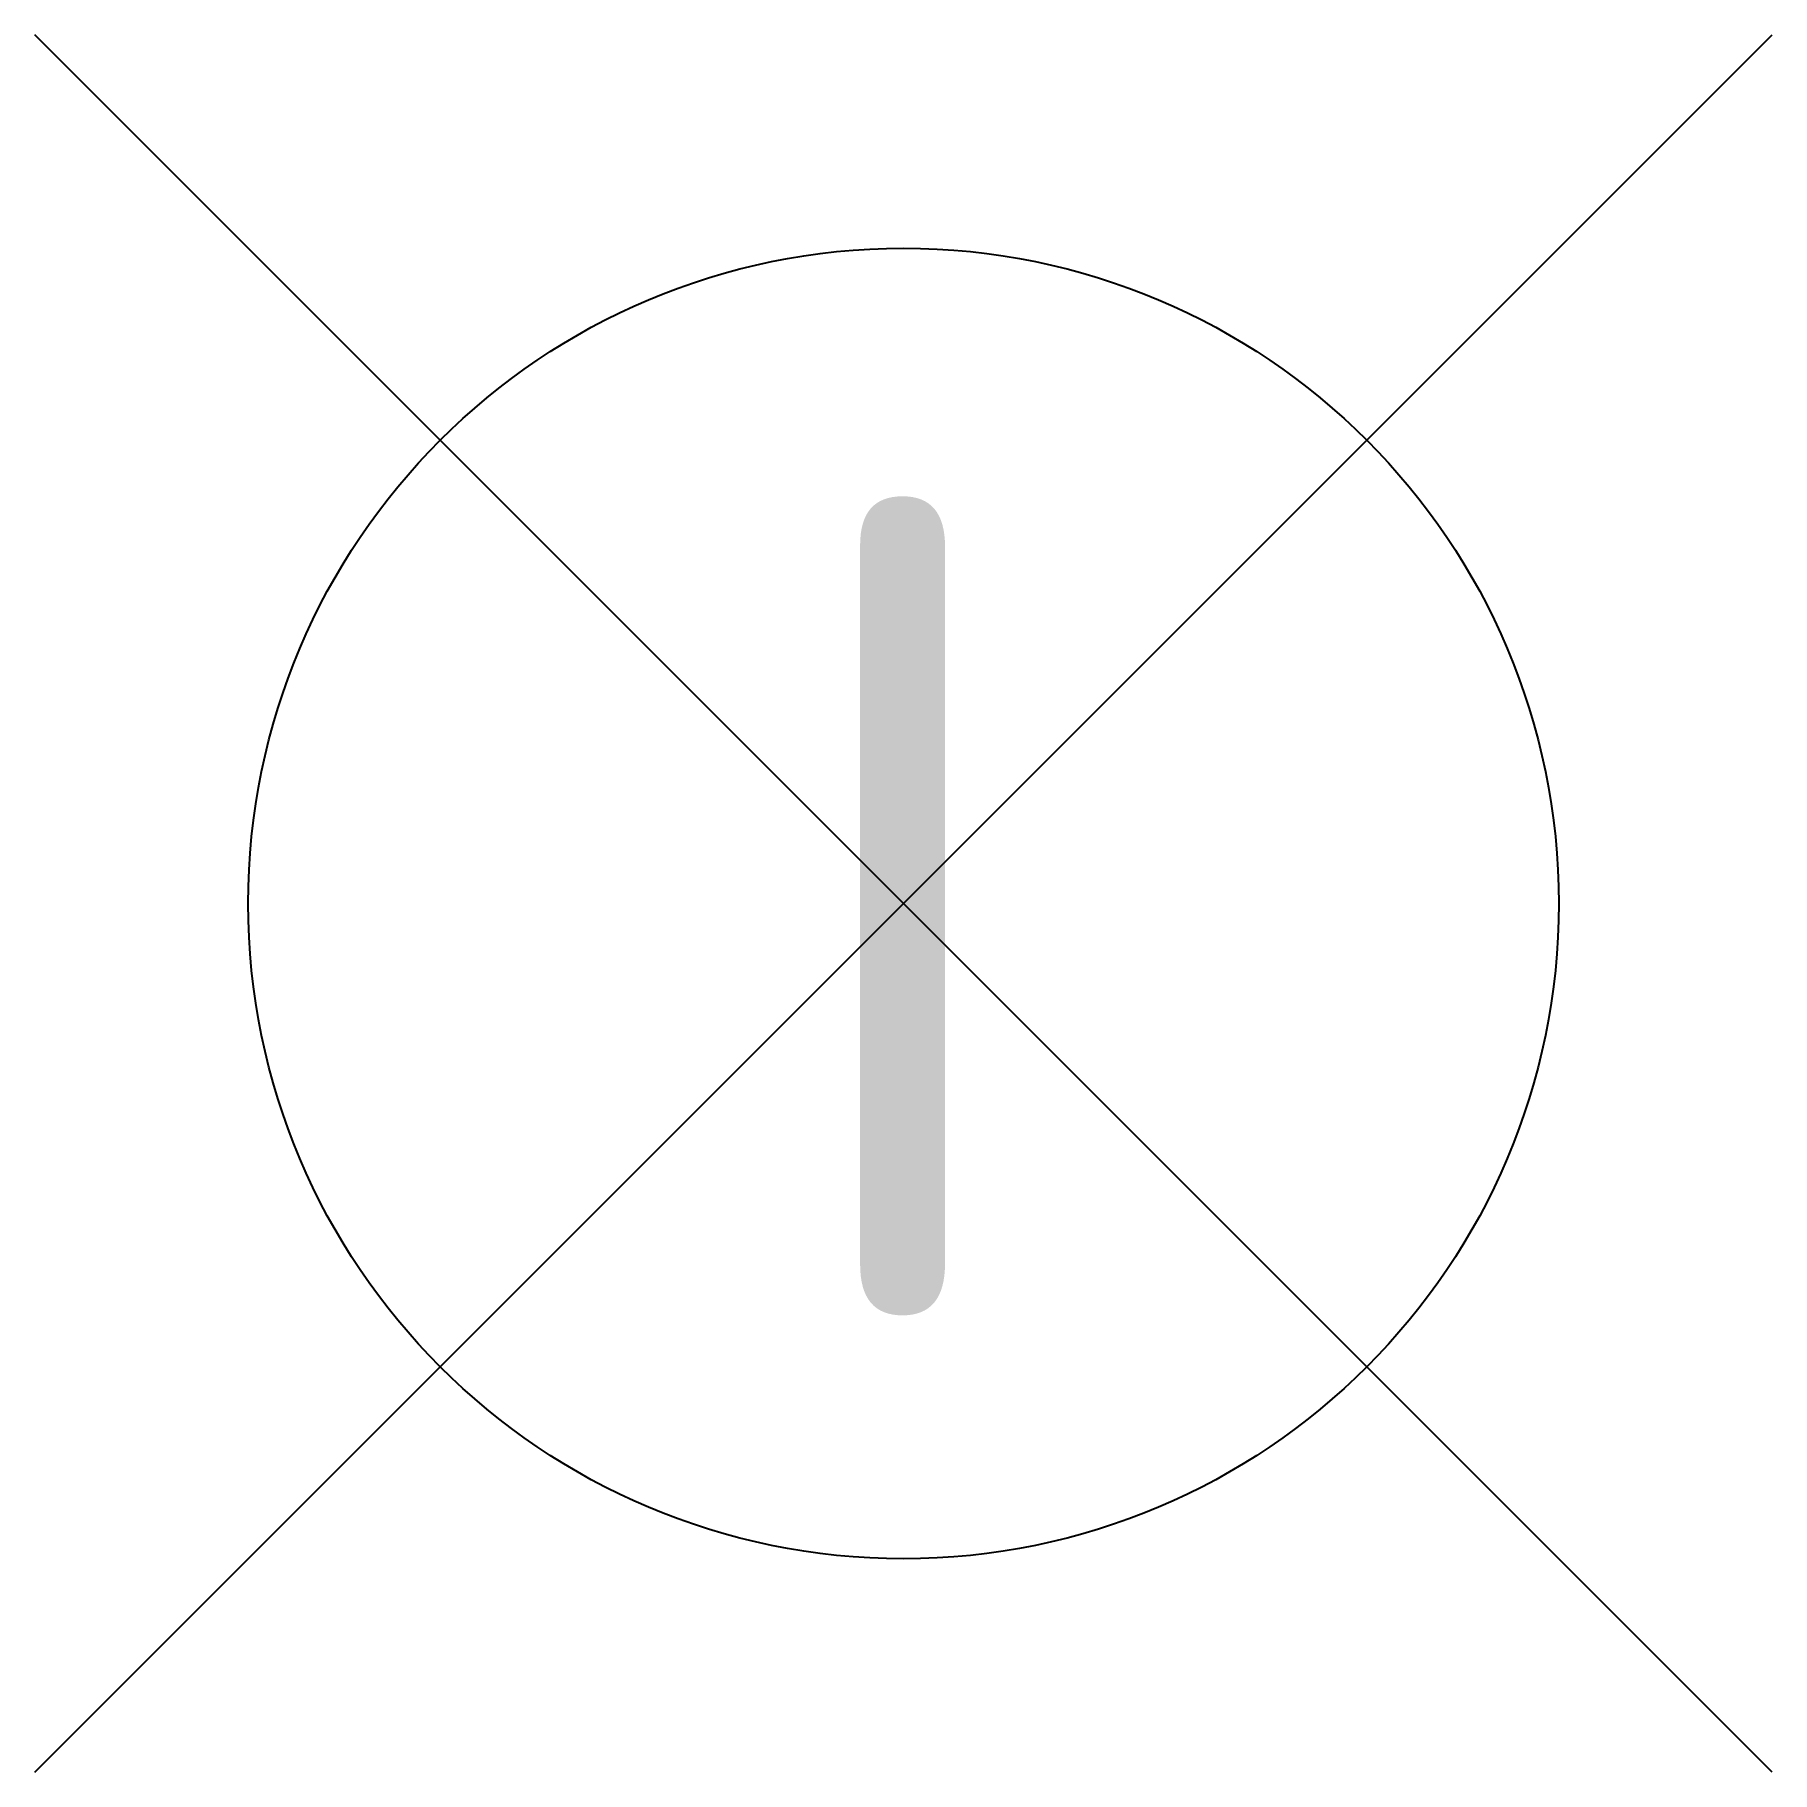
# Model space of a CAD drawing. Header units: metres. Extents: x -2.65 to 2.65, y -2.65 to 2.65.
import ezdxf
from ezdxf.enums import TextEntityAlignment as Align

# ---------------------------------------------------------------- set-up
doc = ezdxf.new("R2010")
doc.units = ezdxf.units.M
doc.styles.add('NLCS-ISO', font='NLCS-ISO.ttf')

msp = doc.modelspace()

# ---------------------------------------------------------------- linework, layer by layer
for p, q in [((-2.6517, -2.6517), (2.6517, 2.6517)), ((2.6517, -2.6517), (-2.6517, 2.6517))]:
    msp.add_line(p, q)
msp.add_circle((0, 0), 2)

# ---------------------------------------------------------------- texts
at = {"style": 'NLCS-ISO'}
msp.add_text('I', height=2.5, dxfattribs=at).set_placement((-0.0028, -0.0071), align=Align.MIDDLE_CENTER)

doc.saveas('drawing.dxf')
